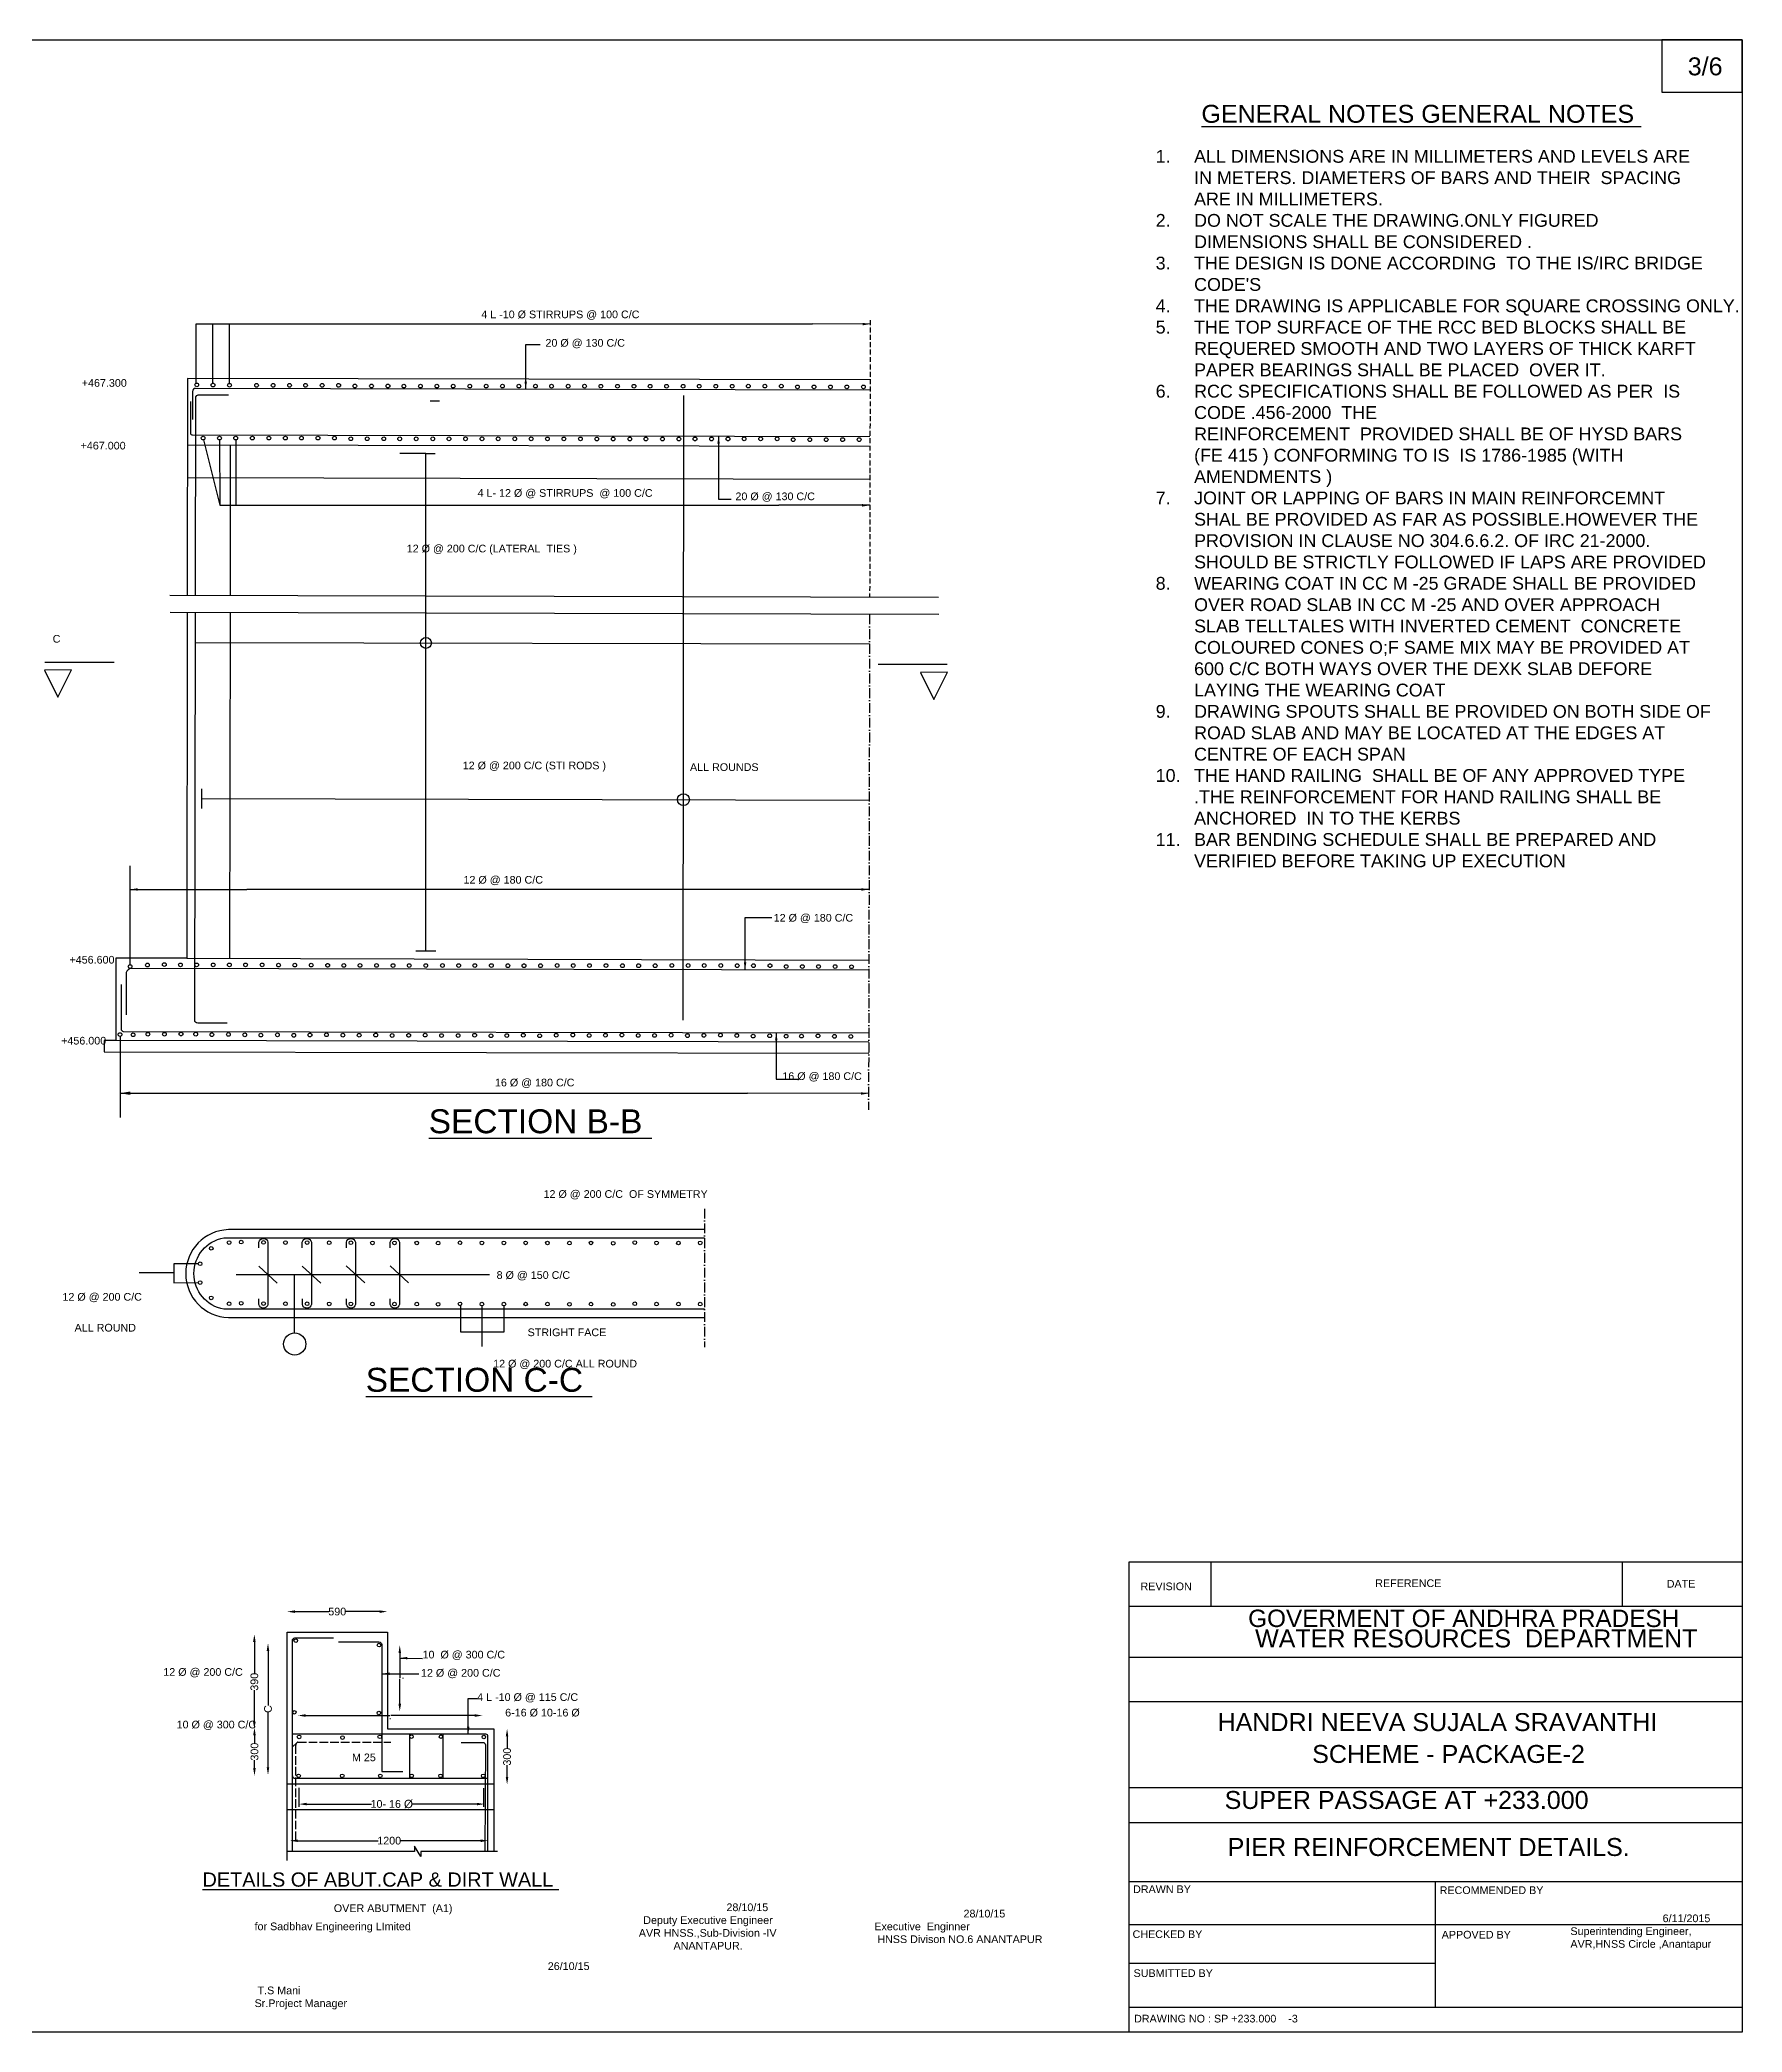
# Model space of a CAD drawing. Header units: millimetres. Extents: x 5124 to 10649457, y 2311 to 35069313.
# Drawn here: x 10632838 to 10649457, y 35049867 to 35069313 of the extents above; entities that cross this region are included whole.
import ezdxf

# ---------------------------------------------------------------- set-up
doc = ezdxf.new("R2010")
doc.units = ezdxf.units.MM
doc.header["$MEASUREMENT"] = 0
doc.linetypes.add('ACAD_ISO02W100', pattern=[15, 12, -3])
doc.linetypes.add('ACAD_ISO10W100', pattern=[18, 12, -3, 0, -3])
for name, color, linetype in [('DIMENSION', 7, 'Continuous'), ('DRAWING', 2, 'Continuous'), ('TEXT', 7, 'Continuous')]:
    doc.layers.add(name, color=color, linetype=linetype)
doc.styles.get("Standard").update_dxf_attribs({"font": 'arial.ttf', "height": 75})
doc.dimstyles.get("Standard").update_dxf_attribs({"dimtxt": 100, "dimasz": 75, "dimexe": 0.18, "dimexo": 0.0625, "dimgap": 0.09, "dimtad": 0, "dimdec": 0, "dimzin": 0, "dimdsep": 46, "dimtxsty": 'Standard', "dimcen": 0.09, "dimse1": 1, "dimse2": 1, "dimadec": 0, "dimazin": 0, "dimtfac": 1, "dimtdec": 0, "dimtofl": 0, "dimtmove": 0, "dimatfit": 3, "dimfxl": 0, "dimtolj": 1, "dimtzin": 0, "dimarcsym": 0})

# ---------------------------------------------------------------- blocks, each defined once
blk = doc.blocks.new('*D4')
at = {"layer": 'Defpoints', "color": 0, "transparency": 16777216}
for p in [(10637400, 35052828), (10637414, 35052828), (10637414, 35052284)]:
    blk.add_point(p, dxfattribs=at)
at = {"layer": 'DIMENSION', "color": 0, "lineweight": -2, "transparency": 16777216}
for p, q in [((10637400, 35052753), (10637400, 35052639)), ((10637400, 35052359), (10637400, 35052473))]:
    blk.add_line(p, q, dxfattribs=at)
at = {"layer": 'DIMENSION', "color": 0, "transparency": 16777216}
for points in [[(10637387, 35052753), (10637412, 35052753), (10637400, 35052828)], [(10637387, 35052359), (10637412, 35052359), (10637400, 35052284)]]:
    blk.add_solid(points, dxfattribs=at)
at = {"layer": 'DIMENSION', "color": 0, "transparency": 16777216, "insert": (10637400, 35052556), "char_height": 75, "attachment_point": 5, "rotation": 90}
blk.add_mtext('\\A1;300', dxfattribs=at)
blk = doc.blocks.new('*D5')
at = {"layer": 'Defpoints', "color": 0, "transparency": 16777216}
for p in [(10635358, 35052948), (10637160, 35052958), (10637160, 35052948)]:
    blk.add_point(p, dxfattribs=at)
at = {"layer": 'DIMENSION', "color": 0, "lineweight": -2, "transparency": 16777216}
for p, q in [((10635433, 35052958), (10636254, 35052958)), ((10637085, 35052958), (10636264, 35052958))]:
    blk.add_line(p, q, dxfattribs=at)
at = {"layer": 'DIMENSION', "color": 0, "transparency": 16777216}
for points in [[(10635433, 35052970), (10635433, 35052945), (10635358, 35052958)], [(10637085, 35052970), (10637085, 35052945), (10637160, 35052958)]]:
    blk.add_solid(points, dxfattribs=at)
at = {"layer": 'DIMENSION', "color": 0, "transparency": 16777216, "insert": (10636259, 35052958), "char_height": 75, "attachment_point": 5}
blk.add_mtext('\\A1;.', dxfattribs=at)
blk = doc.blocks.new('*D6')
at = {"layer": 'Defpoints', "color": 0, "transparency": 16777216}
for p in [(10636231, 35053972), (10635253, 35053770), (10636231, 35053770)]:
    blk.add_point(p, dxfattribs=at)
at = {"layer": 'DIMENSION', "color": 0, "lineweight": -2, "transparency": 16777216}
for p, q in [((10635328, 35053972), (10635659, 35053972)), ((10636156, 35053972), (10635825, 35053972))]:
    blk.add_line(p, q, dxfattribs=at)
at = {"layer": 'DIMENSION', "color": 0, "transparency": 16777216}
for points in [[(10635328, 35053984), (10635328, 35053959), (10635253, 35053972)], [(10636156, 35053984), (10636156, 35053959), (10636231, 35053972)]]:
    blk.add_solid(points, dxfattribs=at)
at = {"layer": 'DIMENSION', "color": 0, "transparency": 16777216, "insert": (10635742, 35053972), "char_height": 75, "attachment_point": 5}
blk.add_mtext('\\A1;590', dxfattribs=at)
blk = doc.blocks.new('*D7')
at = {"layer": 'Defpoints', "color": 0, "transparency": 16777216}
for p in [(10635066, 35053664), (10635092, 35053664), (10635092, 35052378)]:
    blk.add_point(p, dxfattribs=at)
at = {"layer": 'DIMENSION', "color": 0, "lineweight": -2, "transparency": 16777216}
for p, q in [((10635066, 35053589), (10635066, 35053054)), ((10635066, 35052453), (10635066, 35052988))]:
    blk.add_line(p, q, dxfattribs=at)
at = {"layer": 'DIMENSION', "color": 0, "transparency": 16777216}
for points in [[(10635053, 35053589), (10635078, 35053589), (10635066, 35053664)], [(10635053, 35052453), (10635078, 35052453), (10635066, 35052378)]]:
    blk.add_solid(points, dxfattribs=at)
at = {"layer": 'DIMENSION', "color": 0, "transparency": 16777216, "insert": (10635066, 35053021), "char_height": 75, "attachment_point": 5, "rotation": 90}
blk.add_mtext('\\A1;C', dxfattribs=at)
blk = doc.blocks.new('*D8')
at = {"layer": 'Defpoints', "color": 0, "transparency": 16777216}
for p in [(10634941, 35053751), (10634933, 35052823), (10634941, 35052823)]:
    blk.add_point(p, dxfattribs=at)
at = {"layer": 'DIMENSION', "color": 0, "lineweight": -2, "transparency": 16777216}
for p, q in [((10634933, 35053676), (10634933, 35053370)), ((10634933, 35052898), (10634933, 35053204))]:
    blk.add_line(p, q, dxfattribs=at)
at = {"layer": 'DIMENSION', "color": 0, "transparency": 16777216}
for points in [[(10634920, 35053676), (10634945, 35053676), (10634933, 35053751)], [(10634920, 35052898), (10634945, 35052898), (10634933, 35052823)]]:
    blk.add_solid(points, dxfattribs=at)
at = {"layer": 'DIMENSION', "color": 0, "transparency": 16777216, "insert": (10634933, 35053287), "char_height": 75, "attachment_point": 5, "rotation": 90}
blk.add_mtext('\\A1;390', dxfattribs=at)
blk = doc.blocks.new('*D9')
at = {"layer": 'Defpoints', "color": 0, "transparency": 16777216}
for p in [(10634935, 35052840), (10634934, 35052370), (10634935, 35052370)]:
    blk.add_point(p, dxfattribs=at)
at = {"layer": 'DIMENSION', "color": 0, "lineweight": -2, "transparency": 16777216}
for p, q in [((10634934, 35052765), (10634934, 35052688)), ((10634934, 35052445), (10634934, 35052522))]:
    blk.add_line(p, q, dxfattribs=at)
at = {"layer": 'DIMENSION', "color": 0, "transparency": 16777216}
for points in [[(10634921, 35052765), (10634946, 35052765), (10634934, 35052840)], [(10634921, 35052445), (10634946, 35052445), (10634934, 35052370)]]:
    blk.add_solid(points, dxfattribs=at)
at = {"layer": 'DIMENSION', "color": 0, "transparency": 16777216, "insert": (10634934, 35052605), "char_height": 75, "attachment_point": 5, "rotation": 90}
blk.add_mtext('\\A1;300', dxfattribs=at)
blk = doc.blocks.new('*D10')
at = {"layer": 'Defpoints', "color": 0, "transparency": 16777216}
for p in [(10635280, 35051741), (10637218, 35051741), (10637218, 35051736)]:
    blk.add_point(p, dxfattribs=at)
at = {"layer": 'DIMENSION', "color": 0, "lineweight": -2, "transparency": 16777216}
for p, q in [((10635355, 35051736), (10636140, 35051736)), ((10637143, 35051736), (10636357, 35051736))]:
    blk.add_line(p, q, dxfattribs=at)
at = {"layer": 'DIMENSION', "color": 0, "transparency": 16777216}
for points in [[(10635355, 35051748), (10635355, 35051723), (10635280, 35051736)], [(10637143, 35051748), (10637143, 35051723), (10637218, 35051736)]]:
    blk.add_solid(points, dxfattribs=at)
at = {"layer": 'DIMENSION', "color": 0, "transparency": 16777216, "insert": (10636249, 35051736), "char_height": 75, "attachment_point": 5}
blk.add_mtext('\\A1;1200 ', dxfattribs=at)
blk = doc.blocks.new('*D11')
at = {"layer": 'Defpoints', "color": 0, "transparency": 16777216}
for p in [(10635368, 35052127), (10637180, 35052127), (10637180, 35052093)]:
    blk.add_point(p, dxfattribs=at)
at = {"layer": 'DIMENSION', "color": 0, "lineweight": -2, "transparency": 16777216}
for p, q in [((10635443, 35052093), (10636075, 35052093)), ((10637105, 35052093), (10636474, 35052093))]:
    blk.add_line(p, q, dxfattribs=at)
at = {"layer": 'DIMENSION', "color": 0, "transparency": 16777216}
for points in [[(10635443, 35052106), (10635443, 35052081), (10635368, 35052093)], [(10637105, 35052106), (10637105, 35052081), (10637180, 35052093)]]:
    blk.add_solid(points, dxfattribs=at)
at = {"layer": 'DIMENSION', "color": 0, "transparency": 16777216, "insert": (10636274, 35052093), "char_height": 75, "attachment_point": 5}
blk.add_mtext('\\A1;10- 16 {\\H1.08333x;Ø}', dxfattribs=at)
blk = doc.blocks.new('*D12')
at = {"layer": 'Defpoints', "color": 0, "transparency": 16777216}
for p in [(10636352, 35053644), (10636365, 35053644), (10636365, 35052997)]:
    blk.add_point(p, dxfattribs=at)
at = {"layer": 'DIMENSION', "color": 0, "lineweight": -2, "transparency": 16777216}
for p, q in [((10636352, 35053569), (10636352, 35053326)), ((10636352, 35053072), (10636352, 35053315))]:
    blk.add_line(p, q, dxfattribs=at)
at = {"layer": 'DIMENSION', "color": 0, "transparency": 16777216}
for points in [[(10636340, 35053569), (10636365, 35053569), (10636352, 35053644)], [(10636340, 35053072), (10636365, 35053072), (10636352, 35052997)]]:
    blk.add_solid(points, dxfattribs=at)
at = {"layer": 'DIMENSION', "color": 0, "transparency": 16777216, "insert": (10636352, 35053321), "char_height": 75, "attachment_point": 5, "rotation": 90}
blk.add_mtext('\\A1;.', dxfattribs=at)

msp = doc.modelspace()

# ---------------------------------------------------------------- linework, layer by layer
at = {"layer": 'DIMENSION', "color": 0}
for points in [[(10649457.4, 35069312.8), (10648674.6, 35069312.8), (10648674.6, 35068801.7), (10649457.4, 35068801.7)], [(10649457.4, 35049867.3), (10643471.7, 35049867.3), (10643471.7, 35054456.7), (10649457.4, 35054456.7)]]:
    msp.add_lwpolyline(points, close=True, dxfattribs=at)
for points in [[(10644273, 35054021.1), (10644273, 35054456.7)], [(10648289.6, 35054021.1), (10648289.6, 35054456.7)], [(10649457.4, 35054021.1), (10643471.7, 35054021.1)], [(10643471.7, 35053526.6), (10649457.4, 35053526.6)], [(10643471.7, 35053093.4), (10649457.4, 35053093.4)], [(10643471.7, 35052254.1), (10649457.4, 35052254.1)], [(10643471.7, 35051913.5), (10649457.4, 35051913.5)], [(10643471.7, 35051339.2), (10649457.4, 35051339.2)], [(10646464.6, 35050110.4), (10646464.6, 35051339.2)], [(10643471.7, 35050917.1), (10649457.4, 35050917.1)], [(10646464.6, 35050537.4), (10643471.7, 35050537.4)], [(10643471.7, 35050110.4), (10649457.4, 35050110.4)]]:
    msp.add_lwpolyline(points, dxfattribs=at)
at = {"layer": 'DRAWING', "color": 0}
msp.add_lwpolyline([(10621967.6, 35069312.8), (10649457.4, 35069312.8), (10649457.4, 35049867.3), (10621967.6, 35049867.3)], close=True, dxfattribs=at)
for points in [[(10634364.9, 35065962.1), (10634364.9, 35066539.5), (10640380.5, 35066539.5)], [(10634528.8, 35065961.7), (10634528.8, 35066539.5)], [(10634690.1, 35065959.8), (10634690.1, 35066539.5)], [(10640943.9, 35065993.7), (10634279.1, 35066009), (10634276.8, 35063892.7)], [(10636648.6, 35065790.1), (10636740.1, 35065790.1)], [(10639120.5, 35059744.2), (10639124.4, 35065841.2)], [(10634278.4, 35065359.6), (10640942.6, 35065345.6)], [(10634437.1, 35065408.9), (10634595.6, 35064769.9), (10640052, 35064769.9)], [(10634592.5, 35065408.2), (10634595.6, 35064769.9)], [(10634701.3, 35063891.6), (10634698.3, 35065358.7)], [(10634750.5, 35065408.2), (10634750.5, 35064769.9)], [(10636607.6, 35060421.3), (10636607.6, 35065275.6), (10636354.3, 35065275.6)], [(10636607.6, 35065275.6), (10636699, 35065275.6)], [(10634278, 35065039.8), (10640941.9, 35065025.8)], [(10634109.1, 35063893.1), (10641612.6, 35063874.4)], [(10634276.6, 35063721.8), (10634272.9, 35060350.8), (10633581.4, 35060350.8), (10633581.4, 35059545.2), (10633468, 35059545.2), (10633468, 35059437), (10640930.2, 35059421.4)], [(10641614.2, 35063702.5), (10634110.6, 35063722.2)], [(10634692, 35060349.4), (10634700.9, 35063720.7)], [(10634356.3, 35063431.5), (10640938.5, 35063417.8)], [(10633565.4, 35063234.4), (10632888.8, 35063234.4)], [(10641023.8, 35063220.6), (10641695.2, 35063220.6)], [(10632883.1, 35063160), (10633014.3, 35062897.6), (10633147.8, 35063163.9), (10632883.1, 35063160)], [(10641435.8, 35063137.8), (10641567, 35062875.4), (10641700.4, 35063141.8), (10641435.8, 35063137.8)], [(10634417.8, 35062002.7), (10634417.8, 35061811.1)], [(10634417.8, 35061906.9), (10640935.3, 35061893.3)], [(10633719.3, 35060285.4), (10633719.3, 35061250.8)], [(10634272.9, 35060350.8), (10640932.1, 35060328.7)], [(10636510.3, 35060421.3), (10636704.8, 35060421.3)], [(10640930.4, 35059529), (10633581.4, 35059545.2)], [(10633621.2, 35059585.6), (10633621.2, 35058794.2)], [(10634385.5, 35057366.9), (10634147.7, 35057366.9), (10634147.7, 35057180.5), (10634385.5, 35057183.1)], [(10634975.4, 35057343.7), (10635155.5, 35057178.6)], [(10635400, 35057343.7), (10635580.1, 35057178.6)], [(10635830.4, 35057345.4), (10636010.5, 35057180.4)], [(10636258.6, 35057345.4), (10636438.8, 35057180.4)], [(10634147.7, 35057280.1), (10633807.7, 35057280.1)], [(10634755.8, 35057262.9), (10637229.7, 35057262.9)], [(10635321.7, 35057262.9), (10635321.7, 35056692.3)], [(10636944.7, 35056957.5), (10636944.7, 35056702.9), (10637372.6, 35056702.9), (10637372.6, 35056955.9)], [(10637154.2, 35056955.9), (10637154.2, 35056558.6)], [(10635251.4, 35051543.1), (10635253.3, 35053769.7)], [(10635253.3, 35053769.7), (10636231.2, 35053769.7), (10636231.2, 35052828.6), (10637270, 35052828.6), (10637270, 35051628.2)], [(10635303.7, 35052651.3), (10635342.8, 35052686.4)], [(10636445.8, 35052775.2), (10636445.8, 35052346.6)], [(10636777.3, 35052346.6), (10636777.3, 35052775.2)], [(10635252.1, 35052291.9), (10637270, 35052291.9)], [(10635365.5, 35052250.8), (10635365.5, 35052065.2)], [(10637168.3, 35052249.8), (10637168.3, 35052066.7)], [(10635251.9, 35052040.3), (10637270, 35052040.3)], [(10637305.8, 35051629.5), (10636557.6, 35051629.5), (10636557.6, 35051580.5), (10636494.8, 35051681.3), (10636494.8, 35051631.3), (10635248.2, 35051631.3)]]:
    msp.add_lwpolyline(points, dxfattribs=at)
at = {"layer": 'DRAWING', "color": 0, "linetype": 'ACAD_ISO10W100', "ltscale": 4}
msp.add_lwpolyline([(10640945.1, 35066577.4), (10640939.5, 35063876)], dxfattribs=at)
at = {"layer": 'DRAWING', "color": 0}
for points in [[(10640943.7, 35065895.1), (10634358.2, 35065910.8, 0.4226558), (10634329.1, 35065881.1), (10634329.1, 35065607.2)], [(10634308.1, 35065781.8), (10634308.1, 35065475.2, 0.4441389), (10634328.7, 35065456.6), (10640942.8, 35065442.7)], [(10634357, 35063892.5), (10634359.9, 35065816.2, -0.4557132), (10634396.1, 35065847.6), (10634679.6, 35065847.6)], [(10634667.6, 35059715.5), (10634379.3, 35059715.5, -0.4139683), (10634350.8, 35059743.9), (10634356.8, 35063721.6)], [(10633631.9, 35060091.2), (10633631.9, 35059659.6, 0.3601068), (10633652.6, 35059634.6), (10640930.6, 35059619.4)], [(10640931.9, 35060232.4), (10633731.7, 35060247.7, 0.3366587), (10633679.9, 35060208.5), (10633679.9, 35059798.1)], [(10639327.8, 35057699.9), (10634679.1, 35057699.9, 0.9698696), (10634679.1, 35056842.2), (10639327.8, 35056842.2)], [(10639327.8, 35056922.7), (10634635.3, 35056922.7, -0.8393808), (10634635.3, 35057620.9), (10639327.8, 35057620.9)], [(10634976.4, 35057521.8), (10634976.4, 35057576.6, -0.8481441), (10635065.5, 35057576.6), (10635065.5, 35056970.4, -0.7949578), (10634976.6, 35056970.4), (10634976.6, 35057023.4)], [(10635401, 35057521.8), (10635401, 35057576.6, -0.8481441), (10635490.1, 35057576.6), (10635490.1, 35056970.4, -0.7949578), (10635401.2, 35056970.4), (10635401.2, 35057023.4)], [(10635831.4, 35057521.8), (10635831.4, 35057576.6, -0.8481441), (10635920.4, 35057576.6), (10635920.4, 35056970.4, -0.7949578), (10635831.6, 35056970.4), (10635831.6, 35057023.4)], [(10636259.7, 35057521.8), (10636259.7, 35057576.6, -0.8481441), (10636348.7, 35057576.6), (10636348.7, 35056970.4, -0.7949578), (10636259.8, 35056970.4), (10636259.8, 35057023.4)], [(10635303.7, 35051631.3), (10635303.7, 35053688.3, -0.3854702), (10635328.8, 35053716), (10635705.9, 35053716)], [(10635753.5, 35053675.5), (10636149.2, 35053675.5, -0.3812087), (10636177.9, 35053649.8), (10636177.9, 35052409.9), (10636383.3, 35052409.9)], [(10637213.2, 35051629.5), (10637213.2, 35052752.5, 0.386949), (10637192.5, 35052775.2), (10635303.7, 35052775.2)], [(10636951.6, 35052694.6), (10637164.6, 35052694.6, -0.3849814), (10637188.6, 35052672.8), (10637183.6, 35051629.5)], [(10635303.7, 35052368.9, 0.4672392), (10635330.2, 35052346.6), (10637213.2, 35052346.6)]]:
    msp.add_lwpolyline(points, format="xyb", dxfattribs=at)
at = {"layer": 'DRAWING', "color": 0, "linetype": 'ACAD_ISO10W100', "ltscale": 8}
for points in [[(10640939.1, 35063704.3), (10640929, 35058868.9)], [(10639327.8, 35057904.4), (10639327.8, 35056551.9)]]:
    msp.add_lwpolyline(points, dxfattribs=at)
at = {"layer": 'DRAWING', "color": 0, "linetype": 'ACAD_ISO02W100', "ltscale": 7}
msp.add_lwpolyline([(10635336.8, 35051742.2), (10635336.8, 35052668.2, -0.3284208), (10635358.3, 35052697.4), (10636264.4, 35052697.4)], format="xyb", dxfattribs=at)
at = {"layer": 'DRAWING', "color": 0}
for centre, radius in [((10634370.4, 35065944.9), 18.1), ((10634528.8, 35065943.6), 18.1), ((10634690.1, 35065941.7), 18.1), ((10634954.2, 35065940.8), 18.1), ((10635115.7, 35065940.8), 18.1), ((10635276.5, 35065940.8), 18.1), ((10635433.2, 35065940.8), 18.1), ((10635594.7, 35065940.8), 18.1), ((10635755.5, 35065940.8), 18.1), ((10635914.7, 35065934.2), 18.1), ((10636076.2, 35065934.2), 18.1), ((10636237, 35065934.2), 18.1), ((10636392.7, 35065933.3), 18.1), ((10636554.2, 35065933.3), 18.1), ((10636715, 35065933.3), 18.1), ((10636873.9, 35065933.3), 18.1), ((10637035.4, 35065933.3), 18.1), ((10637196.2, 35065933.3), 18.1), ((10637354, 35065933.3), 18.1), ((10637515.5, 35065933.3), 18.1), ((10637676.3, 35065933.3), 18.1), ((10637834.6, 35065932.8), 18.1), ((10637996.1, 35065932.8), 18.1), ((10638156.9, 35065932.8), 18.1), ((10638316.4, 35065931.7), 18.1), ((10638477.9, 35065931.7), 18.1), ((10638638.7, 35065931.7), 18.1), ((10638795.9, 35065931.4), 18.1), ((10638957.4, 35065931.4), 18.1), ((10639118.2, 35065931.4), 18.1), ((10639275.6, 35065931.8), 18.1), ((10639437.1, 35065931.8), 18.1), ((10639597.9, 35065931.8), 18.1), ((10639755, 35065932.9), 18.1), ((10639916.5, 35065932.9), 18.1), ((10640077.3, 35065932.9), 18.1), ((10640234.8, 35065925.1), 18.1), ((10640396.3, 35065925.1), 18.1), ((10640557.1, 35065925.1), 18.1), ((10640716.8, 35065925.4), 18.1), ((10640878.3, 35065925.4), 18.1), ((10634431.9, 35065426.2), 18.1), ((10634592.5, 35065426.2), 18.1), ((10634750.5, 35065426.2), 18.1), ((10634913.1, 35065426.2), 18.1), ((10635074.6, 35065426.2), 18.1), ((10635235.4, 35065426.2), 18.1), ((10635392.2, 35065426.2), 18.1), ((10635553.7, 35065426.2), 18.1), ((10635714.5, 35065426.2), 18.1), ((10635873.7, 35065419.7), 18.1), ((10636035.2, 35065419.7), 18.1), ((10636195.9, 35065419.7), 18.1), ((10636351.6, 35065418.7), 18.1), ((10636513.1, 35065418.7), 18.1), ((10636673.9, 35065418.7), 18.1), ((10636832.8, 35065418.7), 18.1), ((10636994.3, 35065418.7), 18.1), ((10637155.1, 35065418.7), 18.1), ((10637312.9, 35065418.7), 18.1), ((10637474.4, 35065418.7), 18.1), ((10637635.2, 35065418.7), 18.1), ((10637793.6, 35065418.2), 18.1), ((10637955.1, 35065418.2), 18.1), ((10638115.8, 35065418.2), 18.1), ((10638275.3, 35065417.1), 18.1), ((10638436.8, 35065417.1), 18.1), ((10638597.6, 35065417.1), 18.1), ((10638754.9, 35065416.9), 18.1), ((10638916.4, 35065416.9), 18.1), ((10639077.1, 35065416.9), 18.1), ((10639234.5, 35065417.3), 18.1), ((10639396, 35065417.3), 18.1), ((10639556.8, 35065417.3), 18.1), ((10639713.9, 35065418.4), 18.1), ((10639875.4, 35065418.4), 18.1), ((10640036.2, 35065418.4), 18.1), ((10640193.7, 35065410.6), 18.1), ((10640355.2, 35065410.6), 18.1), ((10640516, 35065410.6), 18.1), ((10640675.7, 35065410.8), 18.1), ((10640837.2, 35065410.8), 18.1), ((10636607.6, 35063426.8), 53.1), ((10639121.9, 35061897.1), 58), ((10633719.3, 35060267.3), 18.1), ((10633889.1, 35060282.8), 18.1), ((10634054, 35060286.7), 18.1), ((10634211.4, 35060284.2), 18.1), ((10634369.3, 35060284.2), 18.1), ((10634530.8, 35060284.2), 18.1), ((10634688.7, 35060283.6), 18.1), ((10634846.6, 35060283.6), 18.1), ((10635008.1, 35060283.6), 18.1), ((10635169, 35060282.2), 18.1), ((10635326.8, 35060282.2), 18.1), ((10635488.3, 35060282.2), 18.1), ((10635648.3, 35060279.6), 18.1), ((10635806.2, 35060279), 18.1), ((10635964.1, 35060279), 18.1), ((10636125.6, 35060279), 18.1), ((10636286.5, 35060277.6), 18.1), ((10636444.4, 35060277.6), 18.1), ((10636605.9, 35060277.6), 18.1), ((10636769.2, 35060278.2), 18.1), ((10636927.2, 35060277.6), 18.1), ((10637085, 35060277.6), 18.1), ((10637246.5, 35060277.6), 18.1), ((10637407.5, 35060276.2), 18.1), ((10637565.3, 35060276.2), 18.1), ((10637726.8, 35060276.2), 18.1), ((10637888.3, 35060278.2), 18.1), ((10638046.2, 35060277.6), 18.1), ((10638204.1, 35060277.6), 18.1), ((10638365.6, 35060277.6), 18.1), ((10638526.5, 35060276.2), 18.1), ((10638684.3, 35060276.2), 18.1), ((10638845.8, 35060276.2), 18.1), ((10639008.9, 35060278.7), 18.1), ((10639166.9, 35060278.1), 18.1), ((10639324.7, 35060278.1), 18.1), ((10639486.2, 35060278.1), 18.1), ((10639647.2, 35060276.7), 18.1), ((10639805, 35060276.7), 18.1), ((10639966.5, 35060276.7), 18.1), ((10640124.4, 35060268.1), 18.1), ((10640282.4, 35060267.5), 18.1), ((10640440.2, 35060267.5), 18.1), ((10640601.7, 35060267.5), 18.1), ((10640762.7, 35060266.1), 18.1), ((10633621.2, 35059603.7), 18.1), ((10633749.3, 35059602), 18.1), ((10633893.7, 35059607.1), 18.1), ((10634055.2, 35059607.1), 18.1), ((10634216.4, 35059609.6), 18.1), ((10634360.1, 35059608.1), 18.1), ((10634517.9, 35059603.2), 18.1), ((10634679.1, 35059605.7), 18.1), ((10634839.1, 35059601.3), 18.1), ((10634996.3, 35059598.8), 18.1), ((10635157.5, 35059601.3), 18.1), ((10635317.5, 35059596.9), 18.1), ((10635475.6, 35059600), 18.1), ((10635636.8, 35059602.5), 18.1), ((10635796.8, 35059598.1), 18.1), ((10635956.1, 35059597), 18.1), ((10636117.3, 35059599.5), 18.1), ((10636277.3, 35059595.1), 18.1), ((10636439, 35059596.4), 18.1), ((10636600.1, 35059598.9), 18.1), ((10636760.2, 35059594.5), 18.1), ((10636921.9, 35059594.6), 18.1), ((10637083.1, 35059597.1), 18.1), ((10637243.1, 35059592.7), 18.1), ((10637397, 35059594.5), 18.1), ((10637558.2, 35059597.1), 18.1), ((10637718.2, 35059592.7), 18.1), ((10637880.2, 35059597.7), 18.1), ((10638041.4, 35059600.2), 18.1), ((10638201.4, 35059595.8), 18.1), ((10638359.6, 35059597.2), 18.1), ((10638520.7, 35059599.8), 18.1), ((10638680.7, 35059595.3), 18.1), ((10638839.4, 35059595.5), 18.1), ((10639000.6, 35059598), 18.1), ((10639160.6, 35059593.6), 18.1), ((10639321.4, 35059596.4), 18.1), ((10639482.5, 35059598.9), 18.1), ((10639642.5, 35059594.5), 18.1), ((10639802.5, 35059589.6), 18.1), ((10639963.7, 35059592.1), 18.1), ((10640123.7, 35059587.7), 18.1), ((10640274.2, 35059588.7), 18.1), ((10640435.3, 35059591.2), 18.1), ((10640595.3, 35059586.8), 18.1), ((10640755.7, 35059586.1), 18.1), ((10634511.8, 35057517.4), 17.9), ((10634686, 35057573.8), 17.9), ((10634804.4, 35057578.2), 17.9), ((10635022.1, 35057574.9), 17.9), ((10635235.5, 35057573.8), 17.9), ((10635447.3, 35057573.8), 17.9), ((10635663.5, 35057571.7), 17.9), ((10635875.3, 35057571.7), 17.9), ((10636085, 35057570.6), 17.9), ((10636300.4, 35057570.3), 17.9), ((10636517.9, 35057570), 17.9), ((10636726.1, 35057568.5), 17.9), ((10636940.6, 35057571.8), 17.9), ((10637154.2, 35057570.6), 17.9), ((10637368.3, 35057570.6), 17.9), ((10637581.3, 35057570.8), 17.9), ((10637793.3, 35057570), 17.9), ((10638008.6, 35057569.2), 17.9), ((10638219.5, 35057570), 17.9), ((10638435.6, 35057566.8), 17.9), ((10638646.8, 35057573.3), 17.9), ((10638859.3, 35057570.7), 17.9), ((10639073.3, 35057569.5), 17.9), ((10639285.4, 35057570.7), 17.9), ((10634403.4, 35057366.9), 17.9), ((10634403.4, 35057183.3), 17.9), ((10634511.8, 35057033.6), 17.9), ((10634686, 35056976.9), 17.9), ((10634804.4, 35056981.4), 17.9), ((10635022.1, 35056978.1), 17.9), ((10635235.5, 35056976.9), 17.9), ((10635447.3, 35056976.9), 17.9), ((10635663.5, 35056974.9), 17.9), ((10635875.3, 35056974.9), 17.9), ((10636085, 35056973.8), 17.9), ((10636300.4, 35056973.4), 17.9), ((10636517.9, 35056973.1), 17.9), ((10636726.1, 35056971.7), 17.9), ((10636940.6, 35056975), 17.9), ((10637154.2, 35056973.8), 17.9), ((10637368.3, 35056973.8), 17.9), ((10637581.3, 35056974), 17.9), ((10637793.3, 35056973.2), 17.9), ((10638008.6, 35056972.4), 17.9), ((10638219.5, 35056973.2), 17.9), ((10638435.6, 35056970), 17.9), ((10638646.8, 35056976.4), 17.9), ((10638859.3, 35056973.8), 17.9), ((10639073.3, 35056972.7), 17.9), ((10639285.4, 35056973.8), 17.9), ((10635326.9, 35056583.4), 108.9), ((10635336.6, 35053688.7), 17.6), ((10636149.7, 35053645.4), 17.6), ((10635322.8, 35052989.1), 17.6), ((10636148.4, 35052982.5), 17.6), ((10635369.2, 35052748.7), 17.6), ((10635793.5, 35052742.5), 17.6), ((10636156.9, 35052749.6), 17.6), ((10636466.7, 35052750.9), 17.6), ((10636755.1, 35052751.1), 17.6), ((10637172.9, 35052748.6), 17.6), ((10635365.1, 35052368.8), 17.6), ((10635790.6, 35052368.8), 17.6), ((10636162, 35052368.8), 17.6), ((10636468.9, 35052368.8), 17.6), ((10636750, 35052368.8), 17.6), ((10637166.8, 35052368.8), 17.6)]:
    msp.add_circle(centre, radius, dxfattribs=at)

# ---------------------------------------------------------------- texts
at = {"layer": 'DIMENSION', "color": 0}
for s, height, p in [('REVISION ', 75, (10643583.7, 35054181)), ('REFERENCE ', 75, (10645875.3, 35054211.9)), ('DATE ', 75, (10648720.9, 35054205.7)), ('GOVERMENT OF ANDHRA PRADESH  ', 170, (10644634.5, 35053821.3)), ('WATER RESOURCES  DEPARTMENT ', 175, (10644702.5, 35053622.4)), ('HANDRI NEEVA SUJALA SRAVANTHI ', 175, (10644336, 35052806)), ('SCHEME - PACKAGE-2', 175, (10645259.6, 35052495)), ('M 25', 75, (10635885.5, 35052511.6)), ('SUPER PASSAGE AT +233.000', 175, (10644405.1, 35052045.9)), ('PIER REINFORCEMENT DETAILS.', 175, (10644434.7, 35051586.9)), ('OVER ABUTMENT  (A1)', 75, (10635708.4, 35051039.8)), ('DRAWN BY ', 75, (10643511.2, 35051225.2)), ('RECOMMENDED BY', 75, (10646504.2, 35051215.3)), ('CHECKED BY', 75, (10643506.2, 35050786)), ('APPOVED BY ', 75, (10646524, 35050781)), ('26/10/15', 75, (10637797.1, 35050474.2)), ('SUBMITTED BY ', 75, (10643516.1, 35050405.9)), ('DRAWING NO : SP +233.000    -3', 75, (10643521, 35049961.8))]:
    msp.add_text(s, height=height, dxfattribs=at).set_placement(p)
at = {"layer": 'DIMENSION', "color": 0, "char_height": 75, "attachment_point": 1}
for s, insert, width in [('^I^I^I28/10/15 \\P\\pi87.608;Deputy Executive Engineer  \\P\\pi44.122;AVR HNSS.,Sub-Division -IV  \\P\\pi383.11;ANANTAPUR.', (10638641.8, 35051123.5), 1432.412), ('for Sadbhav Engineering LImited \\P\\P\\P\\P\\P T.S Mani  \\PSr.Project Manager ', (10634934.9, 35050937.3), 1586.835), ('^I^I^I28/10/15\\P Executive  Enginner\\P  HNSS Divison NO.6 ANANTAPUR ', (10640956, 35051061.9), 1685.649), ('^I^I^I6/11/2015\\PSuperintending Engineer, AVR,HNSS Circle ,Anantapur  ', (10647780.8, 35051015.9), 1403.513)]:
    msp.add_mtext(s, dxfattribs=dict(at, insert=insert, width=width))
at = {"layer": 'TEXT', "color": 0}
for s, height, p in [('3/6', 175, (10648926.2, 35068966.6)), ('%%UGENERAL NOTES GENERAL NOTES ', 175, (10644178.3, 35068503.4)), ('4 L -10 Ø STIRRUPS @ 100 C/C ', 75, (10637148, 35066595.6)), ('20 Ø @ 130 C/C ', 75, (10637774.7, 35066317.6)), ('+467.300', 75, (10633247.6, 35065926.7)), ('+467.000', 75, (10633236.2, 35065314.7)), ('4 L- 12 Ø @ STIRRUPS  @ 100 C/C ', 75, (10637111.8, 35064852.7)), ('20 Ø @ 130 C/C ', 75, (10639629.3, 35064819.8)), ('12 Ø @ 200 C/C (LATERAL  TIES ) ', 75, (10636420.3, 35064310.1)), ('C', 75, (10632963.6, 35063429.4)), ('12 Ø @ 200 C/C (STI RODS )', 75, (10636967, 35062193)), ('ALL ROUNDS ', 75, (10639185.5, 35062176.9)), ('12 Ø @ 180 C/C ', 75, (10636974.6, 35061077.2)), ('12 Ø @ 180 C/C ', 75, (10640002.7, 35060706.4)), ('+456.600', 75, (10633127.6, 35060296.9)), ('+456.000', 75, (10633046.4, 35059506.9)), ('16 Ø @ 180 C/C ', 75, (10637281.6, 35059098.3)), ('16 Ø @ 180 C/C ', 75, (10640087.2, 35059160.6)), ('%%USECTION B-B ', 233.694, (10636635, 35058640.9)), ('12 Ø @ 200 C/C  OF SYMMETRY ', 75, (10637755.9, 35058010.2)), ('8 Ø @ 150 C/C', 75, (10637297.7, 35057219.3)), ('12 Ø @ 200 C/C ', 75, (10633059.3, 35057006.8)), ('ALL ROUND ', 75, (10633177.5, 35056705.4)), ('STRIGHT FACE  ', 75, (10637600.3, 35056660.5)), ('12 Ø @ 200 C/C ALL ROUND ', 75, (10637264.1, 35056354.6)), ('%%USECTION C-C ', 233.694, (10636019.7, 35056117.7)), ('10  Ø @ 300 C/C ', 75, (10636574.7, 35053514.8)), ('12 Ø @ 200 C/C ', 75, (10634043.8, 35053345.1)), ('12 Ø @ 200 C/C ', 75, (10636559.5, 35053336.8)), ('4 L -10 Ø @ 115 C/C', 75, (10637108, 35053100)), ('10 Ø @ 300 C/C', 75, (10634173.9, 35052832)), ('6-16 Ø 10-16 Ø ', 75, (10637381.3, 35052948.6)), ('%%UDETAILS OF ABUT.CAP & DIRT WALL ', 138.713, (10634426.8, 35051287.4))]:
    msp.add_text(s, height=height, dxfattribs=at).set_placement(p)
at = {"layer": 'TEXT', "color": 0, "insert": (10643606.9, 35068238.3), "char_height": 125, "attachment_point": 1}
msp.add_mtext_dynamic_manual_height_columns("\\pi-375,l500,t500;1.^IALL DIMENSIONS ARE IN MILLIMETERS AND LEVELS ARE IN METERS. DIAMETERS OF BARS AND THEIR  SPACING ARE IN MILLIMETERS. \\P2.^IDO NOT SCALE THE DRAWING.ONLY FIGURED DIMENSIONS SHALL BE CONSIDERED .\\P3.^ITHE DESIGN IS DONE ACCORDING  TO THE IS/IRC BRIDGE CODE'S\\P4.^ITHE DRAWING IS APPLICABLE FOR SQUARE CROSSING ONLY.\\P5.^ITHE TOP SURFACE OF THE RCC BED BLOCKS SHALL BE REQUERED SMOOTH AND TWO LAYERS OF THICK KARFT PAPER BEARINGS SHALL BE PLACED  OVER IT.\\P6.^IRCC SPECIFICATIONS SHALL BE FOLLOWED AS PER  IS CODE .456-2000  THE                                     REINFORCEMENT  PROVIDED SHALL BE OF HYSD BARS (FE 415 ) CONFORMING TO IS  IS 1786-1985 (WITH AMENDMENTS )\\P7.^IJOINT OR LAPPING OF BARS IN MAIN REINFORCEMNT SHAL BE PROVIDED AS FAR AS POSSIBLE.HOWEVER THE PROVISION IN CLAUSE NO 304.6.6.2. OF IRC 21-2000. SHOULD BE STRICTLY FOLLOWED IF LAPS ARE PROVIDED \\P8.^IWEARING COAT IN CC M -25 GRADE SHALL BE PROVIDED OVER ROAD SLAB IN CC M -25 AND OVER APPROACH SLAB TELLTALES WITH INVERTED CEMENT  CONCRETE COLOURED CONES O;F SAME MIX MAY BE PROVIDED AT 600 C/C BOTH WAYS OVER THE DEXK SLAB DEFORE LAYING THE WEARING COAT \\P9.^IDRAWING SPOUTS SHALL BE PROVIDED ON BOTH SIDE OF ROAD SLAB AND MAY BE LOCATED AT THE EDGES AT CENTRE OF EACH SPAN \\P10.^ITHE HAND RAILING  SHALL BE OF ANY APPROVED TYPE .THE REINFORCEMENT FOR HAND RAILING SHALL BE ANCHORED  IN TO THE KERBS \\P11.^IBAR BENDING SCHEDULE SHALL BE PREPARED AND VERIFIED BEFORE TAKING UP EXECUTION ", width=5528.458, gutter_width=375, heights=[0], dxfattribs=at)

# ---------------------------------------------------------------- dimensions: what is measured, and where the dimension line sits
at = {"layer": 'DIMENSION', "color": 0}
for base, p1, p2, text, picture, middle in [((10636231.2, 35053971.8), (10635253.3, 35053769.7), (10636231.2, 35053769.7), '590', '*D6', (10635742.3, 35053971.8)), ((10637160.2, 35052957.9), (10635358.1, 35052947.8), (10637160.2, 35052947.8), '.', '*D5', (10636259.2, 35052957.9)), ((10637180.2, 35052093.1), (10635368.3, 35052127), (10637180.2, 35052127), '10- 16 {\\H1.08333x;Ø}', '*D11', (10636274.3, 35052093.1)), ((10637218.1, 35051735.7), (10635279.6, 35051740.9), (10637218.1, 35051740.9), '1200 ', '*D10', (10636248.9, 35051735.7))]:
    dim = msp.add_linear_dim(base=base, p1=p1, p2=p2, text=text, dimstyle='Standard', dxfattribs=at)
    dim.commit()
    dim.dimension.update_dxf_attribs({"geometry": picture, "text_midpoint": middle})
for base, p1, p2, text, picture, middle in [((10634933, 35052822.7), (10634940.7, 35053751), (10634940.7, 35052822.7), '390', '*D8', (10634933, 35053286.9)), ((10635065.8, 35053664.3), (10635091.7, 35052377.6), (10635091.7, 35053664.3), 'C', '*D7', (10635065.8, 35053020.9)), ((10636352.1, 35053644.4), (10636365.2, 35052997.1), (10636365.2, 35053644.4), '.', '*D12', (10636352.1, 35053320.8)), ((10634933.5, 35052370.4), (10634934.9, 35052839.9), (10634934.9, 35052370.4), '300', '*D9', (10634933.5, 35052605.1)), ((10637399.9, 35052828.1), (10637414.3, 35052283.9), (10637414.3, 35052828.1), '300', '*D4', (10637399.9, 35052556))]:
    dim = msp.add_linear_dim(base=base, p1=p1, p2=p2, angle=90, text=text, dimstyle='Standard', dxfattribs=at)
    dim.commit()
    dim.dimension.update_dxf_attribs({"geometry": picture, "text_midpoint": middle})

# ---------------------------------------------------------------- leaders
for points in [[(10639464.8, 35065445.8), (10639464.8, 35064828.2), (10639587.3, 35064828.2)], [(10636352.1, 35053519), (10636574.7, 35053514.8)], [(10636177.9, 35053365.8), (10636536.9, 35053365.8)], [(10637020.9, 35052775.2), (10637020.9, 35053123.7), (10637108, 35053124.8)]]:
    msp.add_leader(points, dimstyle='Standard', override={"dimgap": 0.09, "dimtad": 0}, dxfattribs=at)
at = {"layer": 'DRAWING', "color": 0}
for points, override in [([(10640945.1, 35066538.3), (10640380.5, 35066539.5)], {"dimgap": 0.09, "dimtad": 0}), ([(10637581.9, 35065903.1), (10637581.9, 35066339.5), (10637721.9, 35066339.5)], {"dimgap": 0.09, "dimtad": 0}), ([(10640941.4, 35064769.9), (10640052, 35064769.9)], {"dimgap": 0.09, "dimtad": 0}), ([(10633719.3, 35061020.3), (10634860, 35061020.3)], {"dimgap": 0.09, "dimtad": 0}), ([(10640933.5, 35061020.3), (10634860, 35061020.3)], {"dimgap": 0.09, "dimtad": 0}), ([(10639723.2, 35060235), (10639723.2, 35060745.8), (10639985.2, 35060745.8)], {"dimgap": 0.09, "dimtad": 0}), ([(10640027.9, 35059621.3), (10640027.9, 35059169.7), (10640243.7, 35059169.7)], {"dimgap": 0.09, "dimtad": 0}), ([(10633621.2, 35059031.6), (10639747.9, 35059031.6)], {"dimasz": 100, "dimgap": 0.09, "dimtad": 0}), ([(10640929.4, 35059029.1), (10639747.9, 35059031.6)], {"dimgap": 0.09, "dimtad": 0})]:
    msp.add_leader(points, dimstyle='Standard', override=override, dxfattribs=at)

doc.saveas('drawing.dxf')
